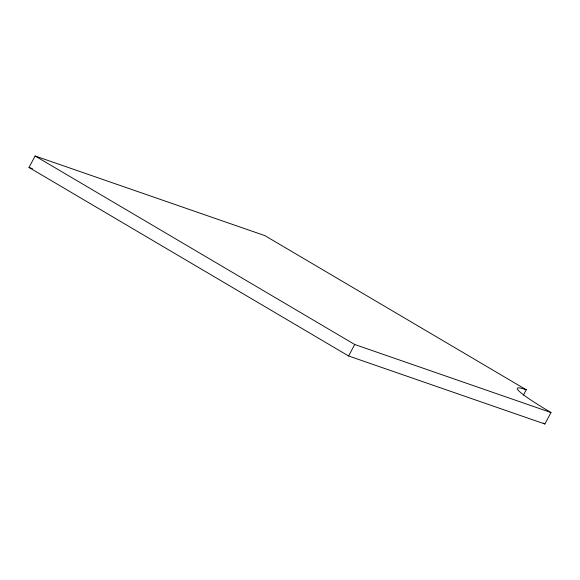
<?xml version="1.0" encoding="UTF-8"?>
<svg xmlns="http://www.w3.org/2000/svg" width="580" height="580" viewBox="0 0 580 580"><rect width="100%" height="100%" fill="white"/><g stroke="black" fill="none" stroke-linecap="round" stroke-linejoin="round"><path stroke-width="0.87" d="M29 167.468L35.126 155.998L264.9 235.639L526.249 389.782A76.118 6.235 28.1 0 0 551 412.532L544.874 424.002L348.609 355.975L29 167.468L32.415 168.657M348.609 355.975L354.735 344.498L551 412.532M523.392 395.139L526.249 389.782M35.126 155.998L354.735 344.498M544.874 424.002A76.118 6.235 28.1 0 1 543.293 423.066"/></g></svg>
